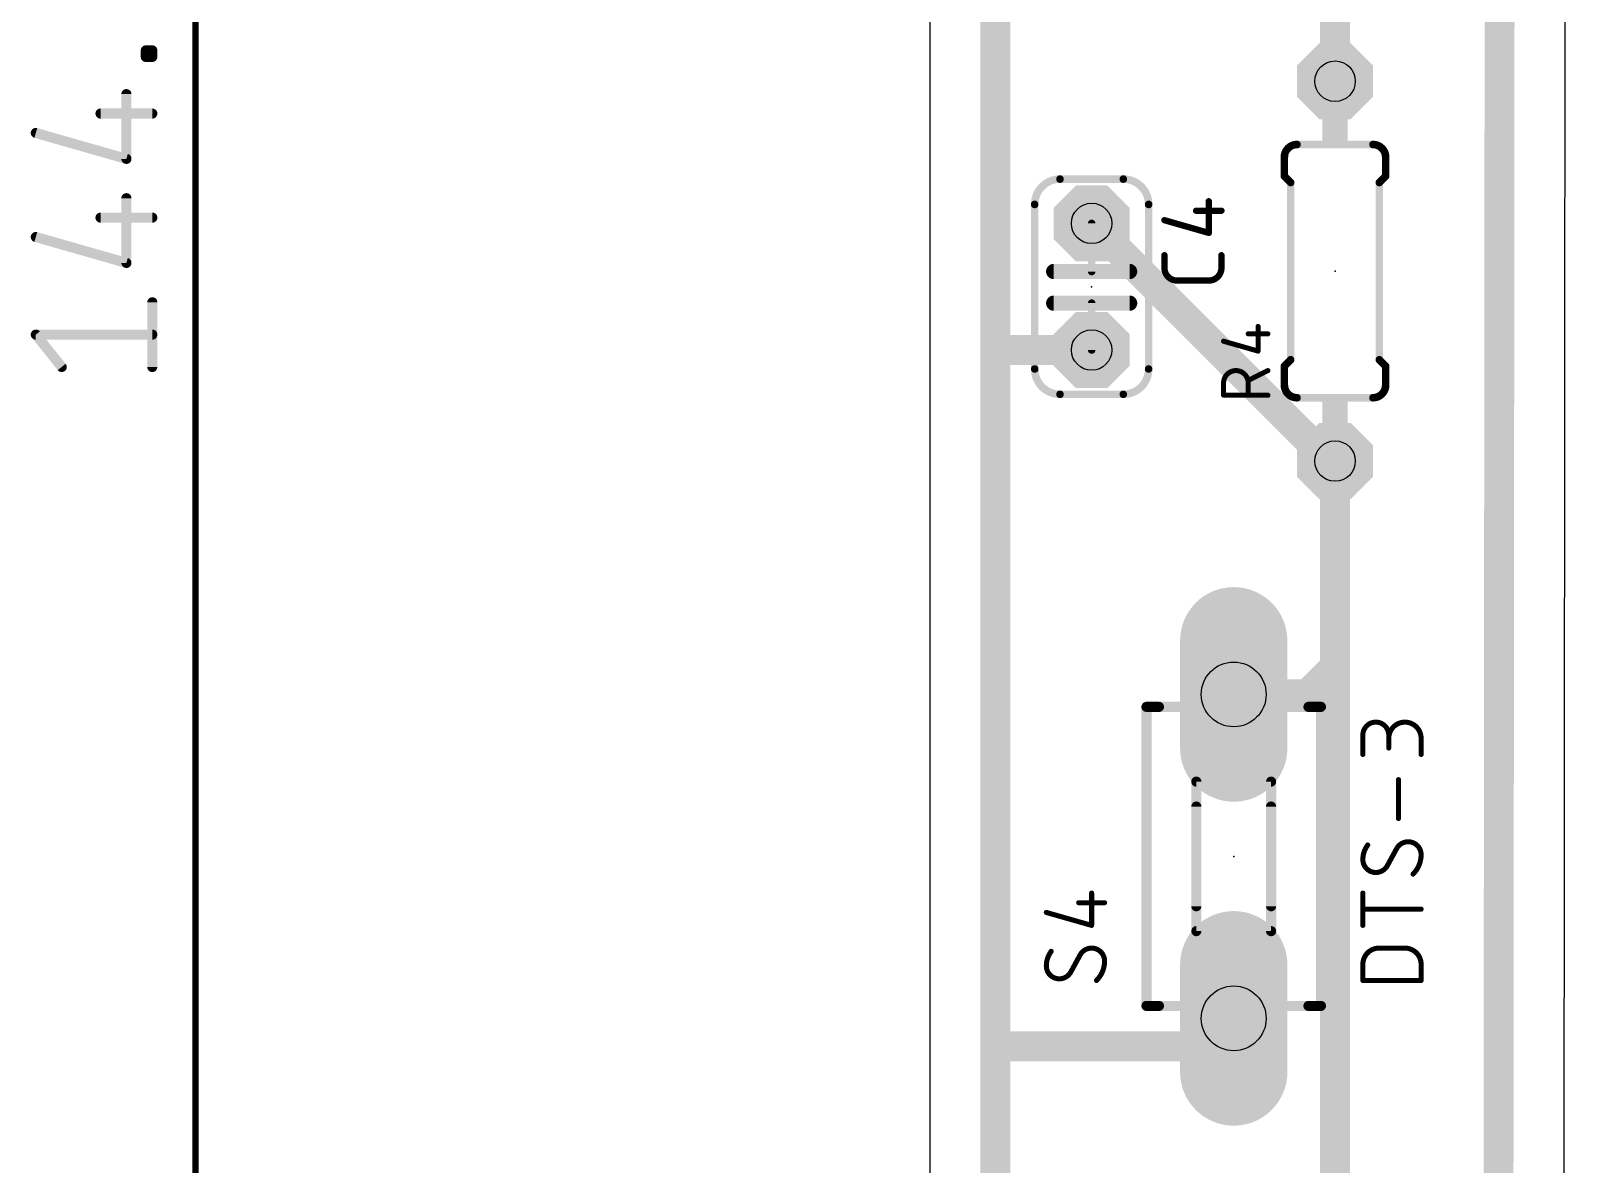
# Model space of a CAD drawing. Extents: x 53 to 97, y 25 to 264.
# Drawn here: x 52.57 to 83.42, y 169.08 to 191.83 of the extents above; entities that cross this region are included whole.
import ezdxf

# ---------------------------------------------------------------- set-up
doc = ezdxf.new("R2010")
doc.units = 0
for name, color, linetype in [('1', 12, 'CONTINUOUS'), ('16', 132, 'CONTINUOUS'), ('17', 110, 'CONTINUOUS'), ('20', 31, 'CONTINUOUS'), ('21', 253, 'CONTINUOUS'), ('23', 53, 'CONTINUOUS'), ('25', 253, 'CONTINUOUS'), ('27', 253, 'CONTINUOUS'), ('29', 253, 'CONTINUOUS'), ('30', 253, 'CONTINUOUS'), ('44', 253, 'CONTINUOUS'), ('51', 253, 'CONTINUOUS')]:
    doc.layers.add(name, color=color, linetype=linetype)

# ---------------------------------------------------------------- blocks, each defined once
blk = doc.blocks.new('OCTAGONP')
at = {"const_width": 0.5}
blk.add_lwpolyline([(-0.25, -0.1036), (-0.25, 0.1036), (-0.1036, 0.25), (0.1036, 0.25), (0.25, 0.1036), (0.25, -0.1036), (0.1036, -0.25), (-0.1036, -0.25), (-0.25, -0.1036), (-0.25, 0.1036)], dxfattribs=at)
blk = doc.blocks.new('RECT')
blk.add_solid([(-0.5, -0.5), (0.5, -0.5), (-0.5, 0.5), (0.5, 0.5)])
blk = doc.blocks.new('LONGP100')
at = {"const_width": 1}
blk.add_lwpolyline([(-0.5, 0), (0.5, 0)], dxfattribs=at)
at = {"const_width": 0.5}
for points in [[(-0.5, 0.25, 1), (-0.5, -0.25)], [(0.5, -0.25, 1), (0.5, 0.25)]]:
    blk.add_lwpolyline(points, format="xyb", dxfattribs=at)

msp = doc.modelspace()

# ---------------------------------------------------------------- linework, layer by layer
at = {"layer": '1'}
for points, const_width in [([(55.88, 118.556), (55.88, 262.495)], 0.13), ([(54.8836, 191.3011), (54.8836, 191.431)], 0.2032), ([(54.8836, 191.431), (55.0134, 191.431)], 0.2032), ([(55.0134, 191.3011), (54.8836, 191.3011)], 0.2032), ([(55.0134, 191.431), (55.0134, 191.3011)], 0.2032), ([(54.4941, 189.2554), (54.4941, 190.5536)], 0.2032), ([(53.9748, 190.1642), (55.0134, 190.1642)], 0.2032), ([(52.6766, 189.7747), (54.4941, 189.2554)], 0.2032), ([(54.4941, 187.1675), (54.4941, 188.4658)], 0.2032), ([(53.9748, 188.0763), (55.0134, 188.0763)], 0.2032), ([(52.6766, 187.6868), (54.4941, 187.1675)], 0.2032), ([(55.0134, 185.0797), (55.0134, 186.3779)], 0.2032), ([(53.1959, 185.0797), (52.6766, 185.7288)], 0.2032), ([(52.6766, 185.7288), (55.0134, 185.7288)], 0.2032)]:
    msp.add_lwpolyline(points, dxfattribs=dict(at, const_width=const_width))
at = {"layer": '1', "const_width": 0.1016}
for points in [[(54.9344, 191.431, 1), (54.8328, 191.431)], [(54.8836, 191.4818, 1), (54.8836, 191.3802)], [(54.8836, 191.3519, 1), (54.8836, 191.2503)], [(54.8328, 191.3011, 1), (54.9344, 191.3011)], [(55.0642, 191.431, 1), (54.9626, 191.431)], [(54.9626, 191.3011, 1), (55.0642, 191.3011)], [(55.0134, 191.3802, 1), (55.0134, 191.4818)], [(55.0134, 191.2503, 1), (55.0134, 191.3519)], [(54.5449, 190.5536, 1), (54.4433, 190.5536)], [(53.9748, 190.215, 1), (53.9748, 190.1134)], [(55.0134, 190.1134, 1), (55.0134, 190.215)], [(52.6906, 189.8236, 1), (52.6626, 189.7259)], [(54.4433, 189.2554, 1), (54.5449, 189.2554)], [(54.4802, 189.2066, 1), (54.5081, 189.3043)], [(54.5449, 188.4658, 1), (54.4433, 188.4658)], [(53.9748, 188.1271, 1), (53.9748, 188.0255)], [(55.0134, 188.0255, 1), (55.0134, 188.1271)], [(52.6906, 187.7357, 1), (52.6626, 187.638)], [(54.4802, 187.1187, 1), (54.5081, 187.2164)], [(54.4433, 187.1675, 1), (54.5449, 187.1675)], [(55.0642, 186.3779, 1), (54.9626, 186.3779)], [(52.7163, 185.7605, 1), (52.6369, 185.697)], [(52.6766, 185.7796, 1), (52.6766, 185.678)], [(55.0134, 185.678, 1), (55.0134, 185.7796)], [(53.1562, 185.0479, 1), (53.2356, 185.1114)], [(54.9626, 185.0797, 1), (55.0642, 185.0797)]]:
    msp.add_lwpolyline(points, format="xyb", dxfattribs=at)
at = {"layer": '16', "const_width": 0.6}
for points in [[(71.928, 185.42), (71.928, 205.74)], [(78.74, 190.8124), (78.74, 205.561)], [(81.9864, 130.2464), (82.042, 193.3626)], [(73.8581, 187.96), (78.6257, 183.1924)], [(71.928, 171.45), (71.928, 185.42)], [(73.8581, 185.42), (71.928, 185.42)], [(78.6257, 183.1924), (78.74, 183.1924)], [(78.74, 183.0781), (78.6257, 183.1924)], [(78.74, 179.07), (78.74, 183.0781)], [(78.18, 178.51), (78.74, 179.07)], [(78.74, 164.9044), (78.74, 179.07)], [(76.708, 178.51), (78.18, 178.51)], [(76.708, 172.01), (76.148, 171.45)], [(71.928, 165.1), (71.928, 171.45)], [(76.148, 171.45), (71.928, 171.45)]]:
    msp.add_lwpolyline(points, dxfattribs=at)
at = {"layer": '16', "const_width": 0.3}
for points in [[(78.59, 190.8124, 1), (78.89, 190.8124)], [(73.9642, 188.0661, 1), (73.752, 187.8539)], [(72.078, 185.42, 1), (71.778, 185.42)], [(71.928, 185.57, 1), (71.928, 185.27)], [(73.8581, 185.27, 1), (73.8581, 185.57)], [(71.778, 185.42, 1), (72.078, 185.42)], [(78.6257, 183.3424, 1), (78.6257, 183.0424)], [(78.7318, 183.2985, 1), (78.5196, 183.0863)], [(78.5196, 183.0863, 1), (78.7318, 183.2985)], [(78.89, 183.0781, 1), (78.59, 183.0781)], [(78.6339, 182.972, 1), (78.8461, 183.1842)], [(78.74, 183.0424, 1), (78.74, 183.3424)], [(78.89, 179.07, 1), (78.59, 179.07)], [(78.59, 179.07, 1), (78.89, 179.07)], [(78.8461, 178.9639, 1), (78.6339, 179.1761)], [(76.708, 178.66, 1), (76.708, 178.36)], [(78.0739, 178.6161, 1), (78.2861, 178.4039)], [(78.18, 178.36, 1), (78.18, 178.66)], [(76.8141, 171.9039, 1), (76.6019, 172.1161)], [(72.078, 171.45, 1), (71.778, 171.45)], [(71.928, 171.6, 1), (71.928, 171.3)], [(71.778, 171.45, 1), (72.078, 171.45)], [(76.0419, 171.5561, 1), (76.2541, 171.3439)], [(76.148, 171.3, 1), (76.148, 171.6)]]:
    msp.add_lwpolyline(points, format="xyb", dxfattribs=at)
at = {"layer": '20'}
for p, q in [((70.612, 262.56), (70.612, 118.491)), ((83.292, 118.491), (83.419, 262.56))]:
    msp.add_line(p, q, dxfattribs=at)
at = {"layer": '21'}
for points, const_width in [([(77.978, 189.5424, 0.4142), (77.724, 189.2884)], 0.1524), ([(77.978, 189.5805, 1), (77.978, 189.5043)], 0.0762), ([(77.978, 189.5043, 1), (77.978, 189.5805)], 0.0762), ([(79.756, 189.2884, 0.4142), (79.502, 189.5424)], 0.1524), ([(79.502, 189.5805, 1), (79.502, 189.5043)], 0.0762), ([(79.502, 189.5043, 1), (79.502, 189.5805)], 0.0762), ([(77.7621, 189.2884, 1), (77.6859, 189.2884)], 0.0762), ([(77.6859, 189.2884, 1), (77.7621, 189.2884)], 0.0762), ([(79.7941, 189.2884, 1), (79.7179, 189.2884)], 0.0762), ([(79.7179, 189.2884, 1), (79.7941, 189.2884)], 0.0762), ([(73.2231, 188.849, 0.4142), (72.7151, 188.341)], 0.1524), ([(73.2231, 188.8871, 1), (73.2231, 188.8109)], 0.0762), ([(73.2231, 188.8109, 1), (73.2231, 188.8871)], 0.0762), ([(75.0011, 188.341, 0.4142), (74.4931, 188.849)], 0.1524), ([(74.4931, 188.8871, 1), (74.4931, 188.8109)], 0.0762), ([(74.4931, 188.8109, 1), (74.4931, 188.8871)], 0.0762), ([(77.6859, 188.9074, 1), (77.7621, 188.9074)], 0.0762), ([(77.7509, 188.9343, 1), (77.6971, 188.8805)], 0.0762), ([(77.8891, 188.7804, 1), (77.8129, 188.7804)], 0.0762), ([(77.8241, 188.7535, 1), (77.8779, 188.8073)], 0.0762), ([(79.6671, 188.7804, 1), (79.5909, 188.7804)], 0.0762), ([(79.6021, 188.8073, 1), (79.6559, 188.7535)], 0.0762), ([(79.7179, 188.9074, 1), (79.7941, 188.9074)], 0.0762), ([(79.7829, 188.8805, 1), (79.7291, 188.9343)], 0.0762), ([(72.7532, 188.341, 1), (72.677, 188.341)], 0.0762), ([(72.677, 188.341, 1), (72.7532, 188.341)], 0.0762), ([(75.0392, 188.341, 1), (74.963, 188.341)], 0.0762), ([(74.963, 188.341, 1), (75.0392, 188.341)], 0.0762), ([(73.0961, 187.071, 1), (73.0961, 186.9186)], 0.1524), ([(74.6201, 186.9186, 1), (74.6201, 187.071)], 0.1524), ([(73.0961, 186.436, 1), (73.0961, 186.2836)], 0.1524), ([(74.6201, 186.2836, 1), (74.6201, 186.436)], 0.1524), ([(72.7151, 185.039, 0.4142), (73.2231, 184.531)], 0.1524), ([(72.7532, 185.039, 1), (72.677, 185.039)], 0.0762), ([(72.677, 185.039, 1), (72.7532, 185.039)], 0.0762), ([(74.4931, 184.531, 0.4142), (75.0011, 185.039)], 0.1524), ([(75.0392, 185.039, 1), (74.963, 185.039)], 0.0762), ([(74.963, 185.039, 1), (75.0392, 185.039)], 0.0762), ([(77.7621, 185.0974, 1), (77.6859, 185.0974)], 0.0762), ([(77.6971, 185.1243, 1), (77.7509, 185.0705)], 0.0762), ([(77.8129, 185.2244, 1), (77.8891, 185.2244)], 0.0762), ([(77.8779, 185.1975, 1), (77.8241, 185.2513)], 0.0762), ([(79.5909, 185.2244, 1), (79.6671, 185.2244)], 0.0762), ([(79.6559, 185.2513, 1), (79.6021, 185.1975)], 0.0762), ([(79.7941, 185.0974, 1), (79.7179, 185.0974)], 0.0762), ([(79.7291, 185.0705, 1), (79.7829, 185.1243)], 0.0762), ([(77.724, 184.7164, 0.4142), (77.978, 184.4624)], 0.1524), ([(77.7621, 184.7164, 1), (77.6859, 184.7164)], 0.0762), ([(79.502, 184.4624, 0.4142), (79.756, 184.7164)], 0.1524), ([(79.7941, 184.7164, 1), (79.7179, 184.7164)], 0.0762), ([(73.2231, 184.5691, 1), (73.2231, 184.4929)], 0.0762), ([(73.2231, 184.4929, 1), (73.2231, 184.5691)], 0.0762), ([(74.4931, 184.5691, 1), (74.4931, 184.4929)], 0.0762), ([(74.4931, 184.4929, 1), (74.4931, 184.5691)], 0.0762), ([(77.6859, 184.7164, 1), (77.7621, 184.7164)], 0.0762), ([(77.978, 184.5005, 1), (77.978, 184.4243)], 0.0762), ([(77.978, 184.4243, 1), (77.978, 184.5005)], 0.0762), ([(79.502, 184.5005, 1), (79.502, 184.4243)], 0.0762), ([(79.502, 184.4243, 1), (79.502, 184.5005)], 0.0762), ([(79.7179, 184.7164, 1), (79.7941, 184.7164)], 0.0762), ([(75.0088, 178.26, 1), (74.9072, 178.26)], 0.1016), ([(74.958, 178.3108, 1), (74.958, 178.2092)], 0.1016), ([(75.208, 178.2092, 1), (75.208, 178.3108)], 0.1016), ([(78.208, 178.3108, 1), (78.208, 178.2092)], 0.1016), ([(78.5088, 178.26, 1), (78.4072, 178.26)], 0.1016), ([(78.458, 178.2092, 1), (78.458, 178.3108)], 0.1016), ([(76.0088, 176.26, 1), (75.9072, 176.26)], 0.1016), ([(77.5088, 176.26, 1), (77.4072, 176.26)], 0.1016), ([(75.9072, 174.26, 1), (76.0088, 174.26)], 0.1016), ([(77.4072, 174.26, 1), (77.5088, 174.26)], 0.1016), ([(74.958, 172.3108, 1), (74.958, 172.2092)], 0.1016), ([(74.9072, 172.26, 1), (75.0088, 172.26)], 0.1016), ([(75.208, 172.2092, 1), (75.208, 172.3108)], 0.1016), ([(78.208, 172.3108, 1), (78.208, 172.2092)], 0.1016), ([(78.4072, 172.26, 1), (78.5088, 172.26)], 0.1016), ([(78.458, 172.2092, 1), (78.458, 172.3108)], 0.1016)]:
    msp.add_lwpolyline(points, format="xyb", dxfattribs=dict(at, const_width=const_width))
for points, const_width in [([(79.502, 189.5424), (77.978, 189.5424)], 0.1524), ([(77.724, 189.2884), (77.724, 188.9074)], 0.1524), ([(79.756, 189.2884), (79.756, 188.9074)], 0.1524), ([(73.2231, 188.849), (74.4931, 188.849)], 0.1524), ([(77.851, 188.7804), (77.724, 188.9074)], 0.1524), ([(77.851, 188.7804), (77.851, 185.2244)], 0.1524), ([(79.629, 188.7804), (79.756, 188.9074)], 0.1524), ([(79.629, 188.7804), (79.629, 185.2244)], 0.1524), ([(72.7151, 185.039), (72.7151, 188.341)], 0.1524), ([(75.0011, 185.039), (75.0011, 188.341)], 0.1524), ([(74.6201, 186.9948), (73.0961, 186.9948)], 0.3048), ([(74.6201, 186.3598), (73.0961, 186.3598)], 0.3048), ([(77.851, 185.2244), (77.724, 185.0974)], 0.1524), ([(77.724, 184.7164), (77.724, 185.0974)], 0.1524), ([(79.629, 185.2244), (79.756, 185.0974)], 0.1524), ([(79.756, 184.7164), (79.756, 185.0974)], 0.1524), ([(73.2231, 184.531), (74.4931, 184.531)], 0.1524), ([(79.502, 184.4624), (77.978, 184.4624)], 0.1524), ([(74.958, 172.26), (74.958, 178.26)], 0.2032), ([(74.958, 178.26), (75.208, 178.26)], 0.2032), ([(78.208, 178.26), (78.458, 178.26)], 0.2032), ([(78.458, 178.26), (78.458, 172.26)], 0.2032), ([(75.958, 174.26), (75.958, 176.26)], 0.2032), ([(77.458, 174.26), (77.458, 176.26)], 0.2032), ([(74.958, 172.26), (75.208, 172.26)], 0.2032), ([(78.458, 172.26), (78.208, 172.26)], 0.2032)]:
    msp.add_lwpolyline(points, dxfattribs=dict(at, const_width=const_width))
at = {"layer": '23'}
for p in [(78.74, 187.0024), (73.8581, 186.69), (76.708, 175.26)]:
    msp.add_point(p, dxfattribs=at)
at = {"layer": '25'}
for points, const_width in [([(76.2394, 188.4045, 1), (76.1758, 188.4045)], 0.0635), ([(75.9536, 188.2457, 1), (75.9536, 188.1823)], 0.0635), ([(76.4616, 188.1823, 1), (76.4616, 188.2457)], 0.0635), ([(75.3273, 188.054, 1), (75.3099, 187.993)], 0.0635), ([(76.1758, 187.7695, 1), (76.2394, 187.7695)], 0.0635), ([(76.1989, 187.739, 1), (76.2163, 187.8)], 0.0635), ([(75.3504, 187.3213, 1), (75.2869, 187.3213)], 0.0635), ([(76.4934, 187.3213, 1), (76.4299, 187.3213)], 0.0635), ([(75.3186, 187.0673, 0.4142), (75.5726, 186.8133)], 0.127), ([(75.3504, 187.0673, 1), (75.2869, 187.0673)], 0.0635), ([(75.2869, 187.0673, 1), (75.3504, 187.0673)], 0.0635), ([(76.2076, 186.8133, 0.4142), (76.4616, 187.0673)], 0.127), ([(76.4934, 187.0673, 1), (76.4299, 187.0673)], 0.0635), ([(76.4299, 187.0673, 1), (76.4934, 187.0673)], 0.0635), ([(75.5726, 186.845, 1), (75.5726, 186.7815)], 0.0635), ([(75.5726, 186.7815, 1), (75.5726, 186.845)], 0.0635), ([(76.2076, 186.845, 1), (76.2076, 186.7815)], 0.0635), ([(76.2076, 186.7815, 1), (76.2076, 186.845)], 0.0635), ([(76.9987, 185.7693, 1), (76.9987, 185.7185)], 0.0508), ([(77.2216, 185.8921, 1), (77.1708, 185.8921)], 0.0508), ([(77.3938, 185.7185, 1), (77.3938, 185.7693)], 0.0508), ([(76.5118, 185.6202, 1), (76.4978, 185.5713)], 0.0508), ([(77.1708, 185.3982, 1), (77.2216, 185.3982)], 0.0508), ([(77.1893, 185.3738, 1), (77.2032, 185.4226)], 0.0508), ([(76.9987, 184.7601, 1), (76.5048, 184.7601)], 0.1016), ([(76.5302, 184.7601, 1), (76.4794, 184.7601)], 0.0508), ([(76.4794, 184.7601, 1), (76.5302, 184.7601)], 0.0508), ([(76.9873, 184.8322, 1), (77.01, 184.7868)], 0.0508), ([(77.0241, 184.7601, 1), (76.9733, 184.7601)], 0.0508), ([(76.9733, 184.7601, 1), (77.0241, 184.7601)], 0.0508), ([(77.4052, 184.9844, 1), (77.3824, 185.0298)], 0.0508), ([(76.5048, 184.5386, 1), (76.5048, 184.4878)], 0.0508), ([(76.4794, 184.5132, 1), (76.5302, 184.5132)], 0.0508), ([(76.9733, 184.5132, 1), (77.0241, 184.5132)], 0.0508), ([(77.3938, 184.4878, 1), (77.3938, 184.5386)], 0.0508), ([(73.5979, 174.3555, 1), (73.5979, 174.3047)], 0.0508), ([(73.883, 174.5248, 1), (73.8322, 174.5248)], 0.0508), ([(74.1172, 174.3047, 1), (74.1172, 174.3555)], 0.0508), ([(72.9558, 174.1598, 1), (72.9418, 174.1109)], 0.0508), ([(73.8322, 173.8757, 1), (73.883, 173.8757)], 0.0508), ([(73.8506, 173.8513, 1), (73.8645, 173.9001)], 0.0508), ([(73.0462, 173.355, 0.1623), (72.9488, 173.0629)], 0.1016), ([(73.0665, 173.3398, 1), (73.0258, 173.3702)], 0.0508), ([(73.8576, 173.4199, 0.2656), (73.6304, 173.2901)], 0.1016), ([(74.1172, 173.1603, 0.4142), (73.8576, 173.4199)], 0.1016), ([(73.8576, 173.4453, 1), (73.8576, 173.3945)], 0.0508), ([(73.8576, 173.3945, 1), (73.8576, 173.4453)], 0.0508), ([(72.9488, 173.0629, 0.4142), (73.2084, 172.8033)], 0.1016), ([(72.9742, 173.0629, 1), (72.9234, 173.0629)], 0.0508), ([(72.9234, 173.0629, 1), (72.9742, 173.0629)], 0.0508), ([(73.6085, 173.303, 1), (73.6523, 173.2772)], 0.0508), ([(73.6527, 173.2779, 1), (73.6081, 173.3023)], 0.0508), ([(73.9549, 172.7708, 0.2), (74.1172, 173.1603)], 0.1016), ([(74.1426, 173.1603, 1), (74.0918, 173.1603)], 0.0508), ([(74.0918, 173.1603, 1), (74.1426, 173.1603)], 0.0508), ([(73.2084, 172.8033, 0.2656), (73.4356, 172.9331)], 0.1016), ([(73.2084, 172.8287, 1), (73.2084, 172.7779)], 0.0508), ([(73.2084, 172.7779, 1), (73.2084, 172.8287)], 0.0508), ([(73.4133, 172.9452, 1), (73.4579, 172.9209)], 0.0508), ([(73.4575, 172.9202, 1), (73.4138, 172.946)], 0.0508), ([(73.937, 172.7888, 1), (73.9728, 172.7528)], 0.0508)]:
    msp.add_lwpolyline(points, format="xyb", dxfattribs=dict(at, const_width=const_width))
for points, const_width in [([(76.2076, 187.7695), (76.2076, 188.4045)], 0.127), ([(75.9536, 188.214), (76.4616, 188.214)], 0.127), ([(75.3186, 188.0235), (76.2076, 187.7695)], 0.127), ([(75.3186, 187.0673), (75.3186, 187.3213)], 0.127), ([(76.4616, 187.3213), (76.4616, 187.0673)], 0.127), ([(76.2076, 186.8133), (75.5726, 186.8133)], 0.127), ([(76.9987, 185.7439), (77.3938, 185.7439)], 0.1016), ([(77.1962, 185.3982), (77.1962, 185.8921)], 0.1016), ([(76.5048, 185.5957), (77.1962, 185.3982)], 0.1016), ([(76.5048, 184.5132), (76.5048, 184.7601)], 0.1016), ([(77.3938, 185.0071), (76.9987, 184.8095)], 0.1016), ([(76.9987, 184.7601), (76.9987, 184.5132)], 0.1016), ([(77.3938, 184.5132), (76.5048, 184.5132)], 0.1016), ([(73.5979, 174.3301), (74.1172, 174.3301)], 0.1016), ([(73.8576, 173.8757), (73.8576, 174.5248)], 0.1016), ([(72.9488, 174.1353), (73.8576, 173.8757)], 0.1016), ([(73.6304, 173.2901), (73.4356, 172.9331)], 0.1016)]:
    msp.add_lwpolyline(points, dxfattribs=dict(at, const_width=const_width))
at = {"layer": '27'}
for points, const_width in [([(79.8181, 177.6942, 1), (79.2988, 177.6942)], 0.1016), ([(80.4672, 177.6292, 1), (79.8181, 177.6292)], 0.1016), ([(79.3242, 177.6942, 1), (79.2734, 177.6942)], 0.0508), ([(79.2734, 177.6942, 1), (79.3242, 177.6942)], 0.0508), ([(79.8435, 177.6942, 1), (79.7927, 177.6942)], 0.0508), ([(79.7927, 177.6942, 1), (79.8435, 177.6942)], 0.0508), ([(80.4926, 177.6292, 1), (80.4418, 177.6292)], 0.0508), ([(79.7927, 177.6292, 1), (79.8435, 177.6292)], 0.0508), ([(79.7927, 177.4345, 1), (79.8435, 177.4345)], 0.0508), ([(80.4418, 177.6292, 1), (80.4926, 177.6292)], 0.0508), ([(79.2734, 177.3047, 1), (79.3242, 177.3047)], 0.0508), ([(80.4418, 177.3047, 1), (80.4926, 177.3047)], 0.0508), ([(80.0382, 176.7995, 1), (79.9874, 176.7995)], 0.0508), ([(79.9874, 176.0206, 1), (80.0382, 176.0206)], 0.0508), ([(79.3962, 175.4886, 0.1623), (79.2988, 175.1965)], 0.1016), ([(79.4165, 175.4734, 1), (79.3758, 175.5038)], 0.0508), ([(80.2076, 175.5535, 0.2656), (79.9804, 175.4237)], 0.1016), ([(80.4672, 175.2939, 0.4142), (80.2076, 175.5535)], 0.1016), ([(80.2076, 175.5789, 1), (80.2076, 175.5281)], 0.0508), ([(80.2076, 175.5281, 1), (80.2076, 175.5789)], 0.0508), ([(79.2988, 175.1965, 0.4142), (79.5584, 174.9368)], 0.1016), ([(79.3242, 175.1965, 1), (79.2734, 175.1965)], 0.0508), ([(79.2734, 175.1965, 1), (79.3242, 175.1965)], 0.0508), ([(79.9585, 175.4366, 1), (80.0023, 175.4108)], 0.0508), ([(80.0027, 175.4115, 1), (79.9581, 175.4358)], 0.0508), ([(80.3049, 174.9044, 0.2), (80.4672, 175.2939)], 0.1016), ([(80.4926, 175.2939, 1), (80.4418, 175.2939)], 0.0508), ([(80.4418, 175.2939, 1), (80.4926, 175.2939)], 0.0508), ([(79.5584, 174.9368, 0.2656), (79.7856, 175.0667)], 0.1016), ([(79.5584, 174.9622, 1), (79.5584, 174.9114)], 0.0508), ([(79.5584, 174.9114, 1), (79.5584, 174.9622)], 0.0508), ([(79.7633, 175.0788, 1), (79.8079, 175.0545)], 0.0508), ([(79.8075, 175.0538, 1), (79.7638, 175.0796)], 0.0508), ([(80.287, 174.9224, 1), (80.3228, 174.8864)], 0.0508), ([(79.3242, 174.5248, 1), (79.2734, 174.5248)], 0.0508), ([(79.2988, 174.2257, 1), (79.2988, 174.1749)], 0.0508), ([(80.4672, 174.1749, 1), (80.4672, 174.2257)], 0.0508), ([(79.2734, 173.8757, 1), (79.3242, 173.8757)], 0.0508), ([(79.6234, 173.4199, 0.4142), (79.2988, 173.0954)], 0.1016), ([(79.6234, 173.4453, 1), (79.6234, 173.3945)], 0.0508), ([(79.6234, 173.3945, 1), (79.6234, 173.4453)], 0.0508), ([(80.4672, 173.0954, 0.4142), (80.1426, 173.4199)], 0.1016), ([(80.1426, 173.4453, 1), (80.1426, 173.3945)], 0.0508), ([(80.1426, 173.3945, 1), (80.1426, 173.4453)], 0.0508), ([(79.3242, 173.0954, 1), (79.2734, 173.0954)], 0.0508), ([(79.2734, 173.0954, 1), (79.3242, 173.0954)], 0.0508), ([(80.4926, 173.0954, 1), (80.4418, 173.0954)], 0.0508), ([(80.4418, 173.0954, 1), (80.4926, 173.0954)], 0.0508), ([(79.2988, 172.7962, 1), (79.2988, 172.7454)], 0.0508), ([(79.2734, 172.7708, 1), (79.3242, 172.7708)], 0.0508), ([(80.4418, 172.7708, 1), (80.4926, 172.7708)], 0.0508), ([(80.4672, 172.7454, 1), (80.4672, 172.7962)], 0.0508)]:
    msp.add_lwpolyline(points, format="xyb", dxfattribs=dict(at, const_width=const_width))
at = {"layer": '27', "const_width": 0.1016}
for points in [[(79.2988, 177.3047), (79.2988, 177.6942)], [(79.8181, 177.6942), (79.8181, 177.4345)], [(80.4672, 177.3047), (80.4672, 177.6292)], [(80.0128, 176.0206), (80.0128, 176.7995)], [(79.9804, 175.4237), (79.7856, 175.0667)], [(79.2988, 173.8757), (79.2988, 174.5248)], [(80.4672, 174.2003), (79.2988, 174.2003)], [(79.6234, 173.4199), (80.1426, 173.4199)], [(79.2988, 172.7708), (79.2988, 173.0954)], [(80.4672, 173.0954), (80.4672, 172.7708)], [(80.4672, 172.7708), (79.2988, 172.7708)]]:
    msp.add_lwpolyline(points, dxfattribs=at)
at = {"layer": '44'}
for centre, radius in [((78.74, 190.8124), 0.4064), ((73.8581, 187.96), 0.4064), ((73.8581, 185.42), 0.4064), ((78.74, 183.1924), 0.4064), ((76.708, 178.51), 0.65), ((76.708, 172.01), 0.65)]:
    msp.add_circle(centre, radius, dxfattribs=at)
at = {"layer": '51'}
for points, const_width in [([(78.74, 190.8124), (78.74, 189.9234)], 0.508), ([(73.8581, 187.96), (73.8581, 186.9948)], 0.1524), ([(73.8581, 185.42), (73.8581, 186.3598)], 0.1524), ([(78.74, 183.1924), (78.74, 184.0814)], 0.508), ([(74.958, 172.26), (74.958, 178.26)], 0.2032), ([(74.958, 178.26), (78.458, 178.26)], 0.2032), ([(78.458, 178.26), (78.458, 172.26)], 0.2032), ([(75.958, 173.76), (75.958, 176.76)], 0.2032), ([(75.958, 176.76), (77.458, 176.76)], 0.2032), ([(77.458, 176.76), (77.458, 173.76)], 0.2032), ([(77.458, 173.76), (75.958, 173.76)], 0.2032), ([(78.458, 172.26), (74.958, 172.26)], 0.2032)]:
    msp.add_lwpolyline(points, dxfattribs=dict(at, const_width=const_width))
for points, const_width in [([(78.867, 190.8124, 1), (78.613, 190.8124)], 0.254), ([(78.613, 189.9234, 1), (78.867, 189.9234)], 0.254), ([(73.8962, 187.96, 1), (73.82, 187.96)], 0.0762), ([(73.82, 186.9948, 1), (73.8962, 186.9948)], 0.0762), ([(73.8962, 186.3598, 1), (73.82, 186.3598)], 0.0762), ([(73.82, 185.42, 1), (73.8962, 185.42)], 0.0762), ([(78.867, 184.0814, 1), (78.613, 184.0814)], 0.254), ([(78.613, 183.1924, 1), (78.867, 183.1924)], 0.254), ([(75.0088, 178.26, 1), (74.9072, 178.26)], 0.1016), ([(74.958, 178.3108, 1), (74.958, 178.2092)], 0.1016), ([(78.5088, 178.26, 1), (78.4072, 178.26)], 0.1016), ([(78.458, 178.2092, 1), (78.458, 178.3108)], 0.1016), ([(76.0088, 176.76, 1), (75.9072, 176.76)], 0.1016), ([(75.958, 176.8108, 1), (75.958, 176.7092)], 0.1016), ([(77.5088, 176.76, 1), (77.4072, 176.76)], 0.1016), ([(77.458, 176.7092, 1), (77.458, 176.8108)], 0.1016), ([(75.958, 173.8108, 1), (75.958, 173.7092)], 0.1016), ([(75.9072, 173.76, 1), (76.0088, 173.76)], 0.1016), ([(77.4072, 173.76, 1), (77.5088, 173.76)], 0.1016), ([(77.458, 173.7092, 1), (77.458, 173.8108)], 0.1016), ([(74.958, 172.3108, 1), (74.958, 172.2092)], 0.1016), ([(74.9072, 172.26, 1), (75.0088, 172.26)], 0.1016), ([(78.4072, 172.26, 1), (78.5088, 172.26)], 0.1016), ([(78.458, 172.2092, 1), (78.458, 172.3108)], 0.1016)]:
    msp.add_lwpolyline(points, format="xyb", dxfattribs=dict(at, const_width=const_width))

# ---------------------------------------------------------------- block references
at = {"layer": '17'}
for name, p, xscale, yscale, rotation in [('OCTAGONP', (78.74, 190.8124), 1.3208, 1.3208, 90), ('OCTAGONP', (78.74, 190.8124), 1.3208, 1.3208, 90), ('OCTAGONP', (73.8581, 187.96), 1.3208, 1.3208, 270), ('OCTAGONP', (73.8581, 187.96), 1.3208, 1.3208, 270), ('OCTAGONP', (73.8581, 185.42), 1.3208, 1.3208, 270), ('OCTAGONP', (73.8581, 185.42), 1.3208, 1.3208, 270), ('OCTAGONP', (78.74, 183.1924), 1.3208, 1.3208, 90), ('OCTAGONP', (78.74, 183.1924), 1.3208, 1.3208, 90), ('LONGP100', (76.708, 178.51), 1.95, 1.95, 90), ('LONGP100', (76.708, 178.51), 1.95, 1.95, 90), ('LONGP100', (76.708, 172.01), 1.95, 1.95, 90), ('LONGP100', (76.708, 172.01), 1.95, 1.95, 90)]:
    msp.add_blockref(name, p, dxfattribs=dict(at, xscale=xscale, yscale=yscale, rotation=rotation))
at = {"layer": '21', "xscale": 0.381, "yscale": 0.508, "rotation": 90}
for p in [(78.74, 189.7329), (78.74, 184.2719)]:
    msp.add_blockref('RECT', p, dxfattribs=at)
at = {"layer": '29'}
for name, p, xscale, yscale, rotation in [('OCTAGONP', (78.74, 190.8124), 1.524, 1.524, 90), ('OCTAGONP', (73.8581, 187.96), 1.524, 1.524, 270), ('OCTAGONP', (73.8581, 185.42), 1.524, 1.524, 270), ('OCTAGONP', (78.74, 183.1924), 1.524, 1.524, 90), ('LONGP100', (76.708, 178.51), 2.1532, 2.1532, 90), ('LONGP100', (76.708, 172.01), 2.1532, 2.1532, 90)]:
    msp.add_blockref(name, p, dxfattribs=dict(at, xscale=xscale, yscale=yscale, rotation=rotation))
at = {"layer": '30'}
for name, p, xscale, yscale, rotation in [('OCTAGONP', (78.74, 190.8124), 1.524, 1.524, 90), ('OCTAGONP', (73.8581, 187.96), 1.524, 1.524, 270), ('OCTAGONP', (73.8581, 185.42), 1.524, 1.524, 270), ('OCTAGONP', (78.74, 183.1924), 1.524, 1.524, 90), ('LONGP100', (76.708, 178.51), 2.1532, 2.1532, 90), ('LONGP100', (76.708, 172.01), 2.1532, 2.1532, 90)]:
    msp.add_blockref(name, p, dxfattribs=dict(at, xscale=xscale, yscale=yscale, rotation=rotation))

doc.saveas('drawing.dxf')
